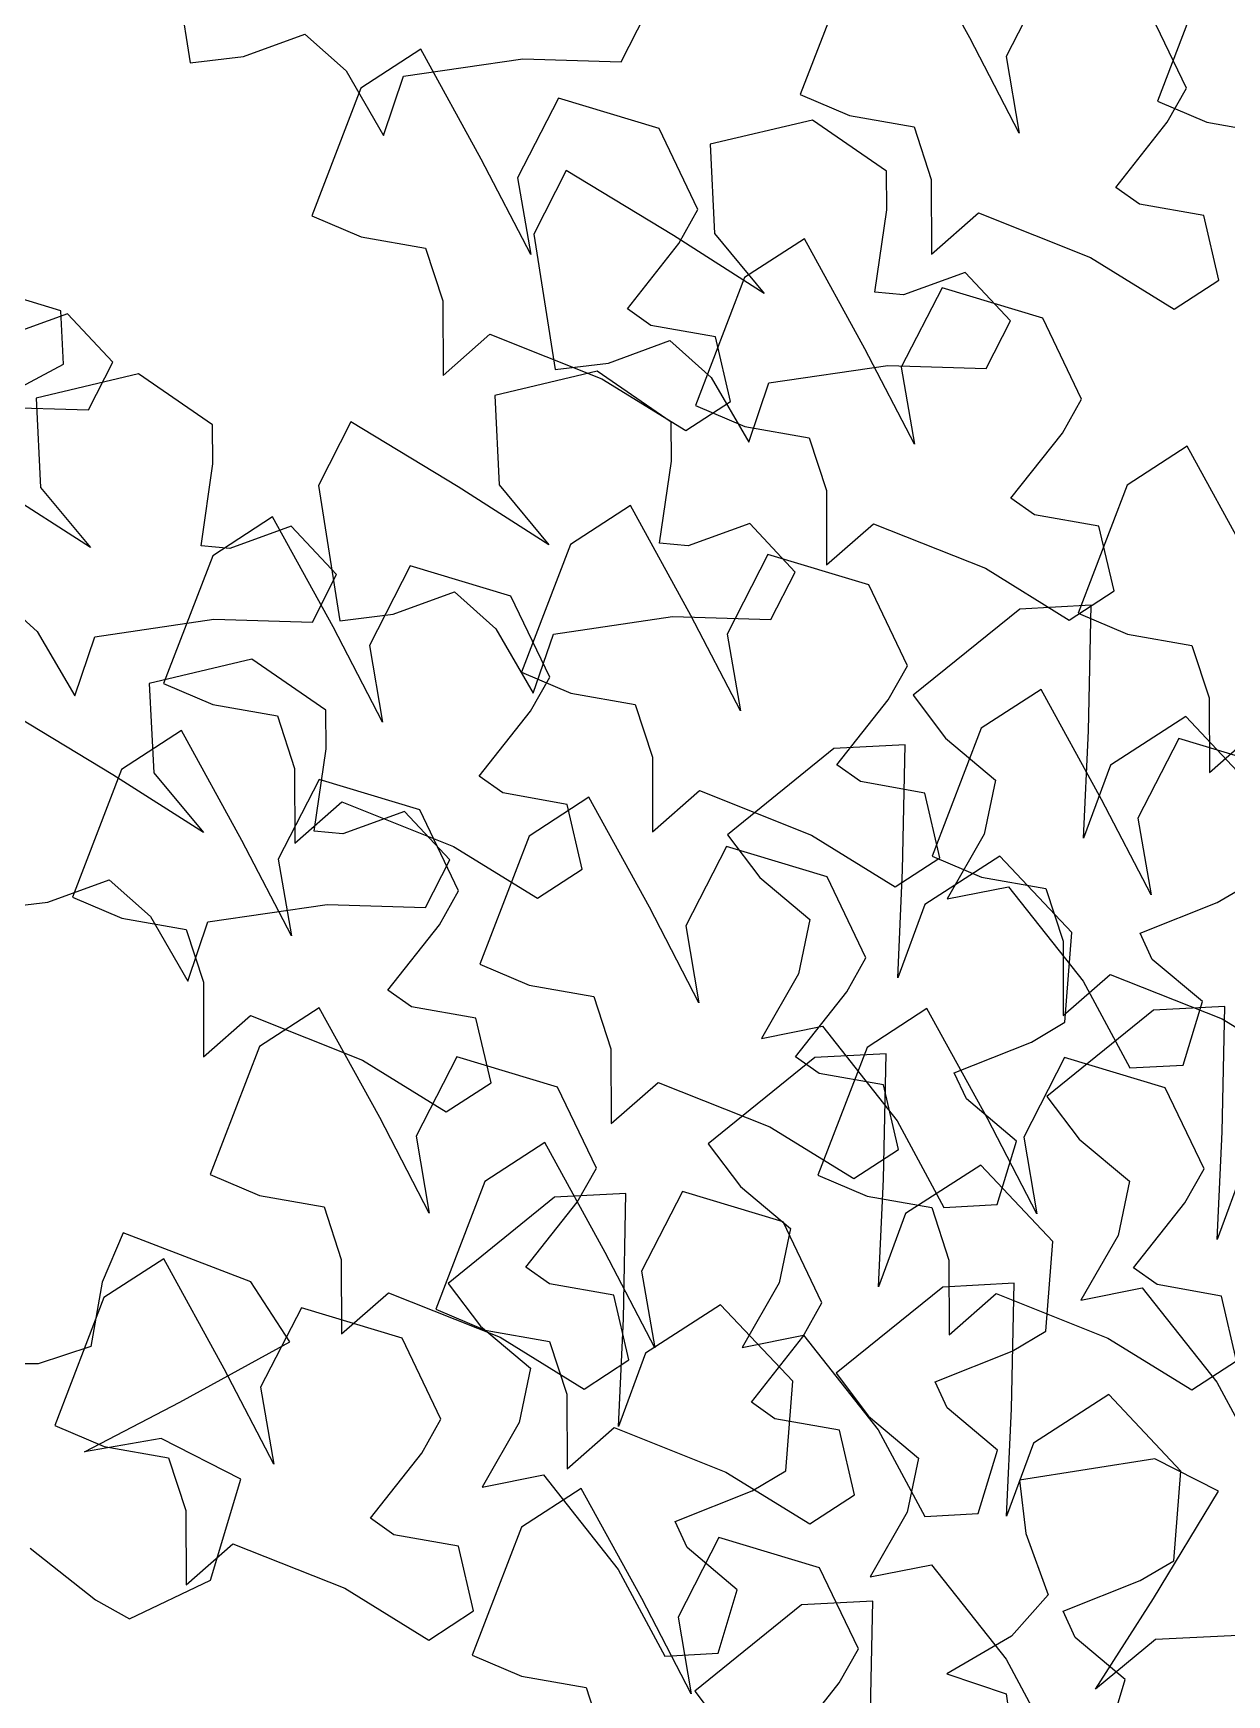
# Model space of a CAD drawing. Header units: millimetres. Extents: x 441156 to 441876, y 4514765 to 4515211.
# Drawn here: x 441440.876 to 441441.73, y 4514836.116 to 4514837.304 of the extents above; entities that cross this region are included whole.
import ezdxf

# ---------------------------------------------------------------- set-up
doc = ezdxf.new("R2010")
doc.units = ezdxf.units.MM
doc.layers.add('01_piscinas', color=254, linetype='Continuous')

msp = doc.modelspace()

# ---------------------------------------------------------------- linework, layer by layer
at = {"layer": '01_piscinas'}
for p, q in [((441440.97304892, 4514837.37986016, 0.00000053), (441440.98836385, 4514837.28307807, 0.00000053)), ((441441.54613562, 4514837.30111622, 0.00000053), (441441.50290495, 4514837.37977238, 0.00000053)), ((441441.46004409, 4514837.35192962, 0.00000053), (441441.42491616, 4514837.26045641, 0.00000053)), ((441441.6013625, 4514837.34467593, 0.00000053), (441441.57213128, 4514837.28776881, 0.00000053)), ((441441.71549327, 4514837.34725047, 0.00000053), (441441.68036533, 4514837.25577726, 0.00000053)), ((441441.29674216, 4514837.28389577, 0.00000053), (441441.31407634, 4514837.31792787, 0.00000053)), ((441441.70111699, 4514837.26498685, 0.00000053), (441441.67342004, 4514837.32299831, 0.00000053)), ((441441.02642571, 4514837.28774413, 0.00000053), (441441.07041609, 4514837.30374098, 0.00000053)), ((441441.07041609, 4514837.30374098, 0.00000053), (441441.09989156, 4514837.27735213, 0.00000053)), ((441441.15340887, 4514837.29297695, 0.00000053), (441441.11054801, 4514837.26513419, 0.00000053)), ((441441.19663954, 4514837.21432079, 0.00000053), (441441.15340887, 4514837.29297695, 0.00000053)), ((441441.58159943, 4514837.23278242, 0.00000053), (441441.54613562, 4514837.30111622, 0.00000053)), ((441440.98836385, 4514837.28307807, 0.00000053), (441441.02642571, 4514837.28774413, 0.00000053)), ((441441.14103113, 4514837.27355469, 0.00000053), (441441.22628853, 4514837.28600434, 0.00000053)), ((441441.22628853, 4514837.28600434, 0.00000053), (441441.29674216, 4514837.28389577, 0.00000053)), ((441441.57213128, 4514837.28776881, 0.00000053), (441441.58159943, 4514837.23278242, 0.00000053)), ((441441.09989156, 4514837.27735213, 0.00000053), (441441.12670917, 4514837.23123916, 0.00000053)), ((441441.12670917, 4514837.23123916, 0.00000053), (441441.14103113, 4514837.27355469, 0.00000053)), ((441441.11054801, 4514837.26513419, 0.00000053), (441441.07542008, 4514837.17366099, 0.00000053)), ((441441.25186642, 4514837.2578805, 0.00000053), (441441.2226352, 4514837.20097338, 0.00000053)), ((441441.32392396, 4514837.23620288, 0.00000053), (441441.25186642, 4514837.2578805, 0.00000053)), ((441441.42491616, 4514837.26045641, 0.00000053), (441441.46021173, 4514837.24546641, 0.00000053)), ((441441.68745342, 4514837.24074312, 0.00000053), (441441.70111699, 4514837.26498685, 0.00000053)), ((441441.46021173, 4514837.24546641, 0.00000053), (441441.50630694, 4514837.2373249, 0.00000053)), ((441441.68036533, 4514837.25577726, 0.00000053), (441441.7156609, 4514837.24078726, 0.00000053)), ((441441.35162091, 4514837.17819142, 0.00000053), (441441.32392396, 4514837.23620288, 0.00000053)), ((441441.43355409, 4514837.24220289, 0.00000053), (441441.36031162, 4514837.22494749, 0.00000053)), ((441441.48654608, 4514837.20581197, 0.00000053), (441441.43355409, 4514837.24220289, 0.00000053)), ((441441.50630694, 4514837.2373249, 0.00000053), (441441.51863903, 4514837.19973375, 0.00000053)), ((441441.65065752, 4514837.19412264, 0.00000053), (441441.68745342, 4514837.24074312, 0.00000053)), ((441441.7156609, 4514837.24078726, 0.00000053), (441441.76175611, 4514837.23264575, 0.00000053)), ((441441.36031162, 4514837.22494749, 0.00000053), (441441.3634502, 4514837.16104886, 0.00000053)), ((441441.23210335, 4514837.14598698, 0.00000053), (441441.19663954, 4514837.21432079, 0.00000053)), ((441441.2226352, 4514837.20097338, 0.00000053), (441441.23210335, 4514837.14598698, 0.00000053)), ((441441.25749666, 4514837.20611314, 0.00000053), (441441.23429944, 4514837.16057017, 0.00000053)), ((441441.33426359, 4514837.15961024, 0.00000053), (441441.25749666, 4514837.20611314, 0.00000053)), ((441441.48683495, 4514837.1779845, 0.00000053), (441441.48654608, 4514837.20581197, 0.00000053)), ((441441.51863903, 4514837.19973375, 0.00000053), (441441.51880727, 4514837.14638995, 0.00000053)), ((441441.66752212, 4514837.18219341, 0.00000053), (441441.65065752, 4514837.19412264, 0.00000053)), ((441441.33795734, 4514837.15394769, 0.00000053), (441441.35162091, 4514837.17819142, 0.00000053)), ((441441.47827901, 4514837.11921203, 0.00000053), (441441.48683495, 4514837.1779845, 0.00000053)), ((441441.51880727, 4514837.14638995, 0.00000053), (441441.55236822, 4514837.17587529, 0.00000053)), ((441441.55236822, 4514837.17587529, 0.00000053), (441441.63242812, 4514837.1440283, 0.00000053)), ((441441.71361732, 4514837.1740519, 0.00000053), (441441.66752212, 4514837.18219341, 0.00000053)), ((441441.72441636, 4514837.12778098, 0.00000053), (441441.71361732, 4514837.1740519, 0.00000053)), ((441441.07542008, 4514837.17366099, 0.00000053), (441441.11071565, 4514837.15867098, 0.00000053)), ((441441.11071565, 4514837.15867098, 0.00000053), (441441.15681086, 4514837.15052947, 0.00000053)), ((441441.15681086, 4514837.15052947, 0.00000053), (441441.16914295, 4514837.11293832, 0.00000053)), ((441441.23429944, 4514837.16057017, 0.00000053), (441441.24961437, 4514837.06378808, 0.00000053)), ((441441.30116144, 4514837.10732721, 0.00000053), (441441.33795734, 4514837.15394769, 0.00000053)), ((441441.39914306, 4514837.11816333, 0.00000053), (441441.33426359, 4514837.15961024, 0.00000053)), ((441441.3634502, 4514837.16104886, 0.00000053), (441441.39914306, 4514837.11816333, 0.00000053)), ((441441.4278504, 4514837.15737086, 0.00000053), (441441.38498954, 4514837.12952811, 0.00000053)), ((441441.47108107, 4514837.0787147, 0.00000053), (441441.4278504, 4514837.15737086, 0.00000053)), ((441441.63242812, 4514837.1440283, 0.00000053), (441441.69238847, 4514837.1069754, 0.00000053)), ((441441.38498954, 4514837.12952811, 0.00000053), (441441.34986161, 4514837.0380549, 0.00000053)), ((441441.54283916, 4514837.13331016, 0.00000053), (441441.49884879, 4514837.11731331, 0.00000053)), ((441441.57532686, 4514837.09863789, 0.00000053), (441441.54283916, 4514837.13331016, 0.00000053)), ((441441.69238847, 4514837.1069754, 0.00000053), (441441.72441636, 4514837.12778098, 0.00000053)), ((441440.89573152, 4514837.10586687, 0.00000053), (441440.85026022, 4514837.11965009, 0.00000053)), ((441441.49884879, 4514837.11731331, 0.00000053), (441441.47827901, 4514837.11921203, 0.00000053)), ((441441.52630795, 4514837.12227441, 0.00000053), (441441.49707673, 4514837.06536729, 0.00000053)), ((441441.59836549, 4514837.10059679, 0.00000053), (441441.52630795, 4514837.12227441, 0.00000053)), ((441440.90050123, 4514837.10362641, 0.00000053), (441440.85651086, 4514837.08762956, 0.00000053)), ((441440.89773574, 4514837.06772711, 0.00000053), (441440.89573152, 4514837.10586687, 0.00000053)), ((441440.93298893, 4514837.06895414, 0.00000053), (441440.90050123, 4514837.10362641, 0.00000053)), ((441441.16914295, 4514837.11293832, 0.00000053), (441441.16931119, 4514837.05959452, 0.00000053)), ((441441.31802604, 4514837.09539798, 0.00000053), (441441.30116144, 4514837.10732721, 0.00000053)), ((441441.36412124, 4514837.08725647, 0.00000053), (441441.31802604, 4514837.09539798, 0.00000053)), ((441441.55799268, 4514837.06460578, 0.00000053), (441441.57532686, 4514837.09863789, 0.00000053)), ((441441.62606244, 4514837.04258533, 0.00000053), (441441.59836549, 4514837.10059679, 0.00000053)), ((441441.16931119, 4514837.05959452, 0.00000053), (441441.20287214, 4514837.08907986, 0.00000053)), ((441441.20287214, 4514837.08907986, 0.00000053), (441441.28293204, 4514837.05723287, 0.00000053)), ((441441.28767623, 4514837.06845415, 0.00000053), (441441.33166661, 4514837.08445099, 0.00000053)), ((441441.33166661, 4514837.08445099, 0.00000053), (441441.36114208, 4514837.05806215, 0.00000053)), ((441441.37492028, 4514837.04098555, 0.00000053), (441441.36412124, 4514837.08725647, 0.00000053)), ((441440.83566681, 4514837.03432637, 0.00000053), (441440.89773574, 4514837.06772711, 0.00000053)), ((441440.91565475, 4514837.03492203, 0.00000053), (441440.93298893, 4514837.06895414, 0.00000053)), ((441441.24961437, 4514837.06378808, 0.00000053), (441441.28767623, 4514837.06845415, 0.00000053)), ((441441.50654488, 4514837.0103809, 0.00000053), (441441.47108107, 4514837.0787147, 0.00000053)), ((441440.95141652, 4514837.06062279, 0.00000053), (441440.87817405, 4514837.04336739, 0.00000053)), ((441441.00440851, 4514837.02423187, 0.00000053), (441440.95141652, 4514837.06062279, 0.00000053)), ((441441.27948206, 4514837.06251831, 0.00000053), (441441.20623959, 4514837.0452629, 0.00000053)), ((441441.33247405, 4514837.02612739, 0.00000053), (441441.27948206, 4514837.06251831, 0.00000053)), ((441441.28293204, 4514837.05723287, 0.00000053), (441441.34289238, 4514837.02017998, 0.00000053)), ((441441.36114208, 4514837.05806215, 0.00000053), (441441.38795969, 4514837.01194918, 0.00000053)), ((441441.40228165, 4514837.05426471, 0.00000053), (441441.48753905, 4514837.06671435, 0.00000053)), ((441441.48753905, 4514837.06671435, 0.00000053), (441441.55799268, 4514837.06460578, 0.00000053)), ((441441.49707673, 4514837.06536729, 0.00000053), (441441.50654488, 4514837.0103809, 0.00000053)), ((441440.87817405, 4514837.04336739, 0.00000053), (441440.88131264, 4514836.97946877, 0.00000053)), ((441441.20623959, 4514837.0452629, 0.00000053), (441441.20937817, 4514836.98136428, 0.00000053)), ((441441.38795969, 4514837.01194918, 0.00000053), (441441.40228165, 4514837.05426471, 0.00000053)), ((441440.84520111, 4514837.03703061, 0.00000053), (441440.91565475, 4514837.03492203, 0.00000053)), ((441441.34289238, 4514837.02017998, 0.00000053), (441441.37492028, 4514837.04098555, 0.00000053)), ((441441.34986161, 4514837.0380549, 0.00000053), (441441.38515718, 4514837.0230649, 0.00000053)), ((441441.61239887, 4514837.0183416, 0.00000053), (441441.62606244, 4514837.04258533, 0.00000053)), ((441441.00469738, 4514836.9964044, 0.00000053), (441441.00440851, 4514837.02423187, 0.00000053)), ((441441.10342463, 4514837.02642855, 0.00000053), (441441.08022741, 4514836.98088559, 0.00000053)), ((441441.18019156, 4514836.97992565, 0.00000053), (441441.10342463, 4514837.02642855, 0.00000053)), ((441441.33276292, 4514836.99829992, 0.00000053), (441441.33247405, 4514837.02612739, 0.00000053)), ((441441.38515718, 4514837.0230649, 0.00000053), (441441.43125239, 4514837.01492338, 0.00000053)), ((441441.43125239, 4514837.01492338, 0.00000053), (441441.44358448, 4514836.97733223, 0.00000053)), ((441441.57560297, 4514836.97172113, 0.00000053), (441441.61239887, 4514837.0183416, 0.00000053)), ((441441.70164807, 4514837.00886282, 0.00000053), (441441.65878721, 4514836.98102006, 0.00000053)), ((441441.74487874, 4514836.93020666, 0.00000053), (441441.70164807, 4514837.00886282, 0.00000053)), ((441440.99614144, 4514836.93763193, 0.00000053), (441441.00469738, 4514836.9964044, 0.00000053)), ((441441.32420698, 4514836.93952745, 0.00000053), (441441.33276292, 4514836.99829992, 0.00000053)), ((441440.91700549, 4514836.93658323, 0.00000053), (441440.85212602, 4514836.97803014, 0.00000053)), ((441440.88131264, 4514836.97946877, 0.00000053), (441440.91700549, 4514836.93658323, 0.00000053)), ((441441.08022741, 4514836.98088559, 0.00000053), (441441.09554234, 4514836.8841035, 0.00000053)), ((441441.24507103, 4514836.93847875, 0.00000053), (441441.18019156, 4514836.97992565, 0.00000053)), ((441441.20937817, 4514836.98136428, 0.00000053), (441441.24507103, 4514836.93847875, 0.00000053)), ((441441.44358448, 4514836.97733223, 0.00000053), (441441.44375272, 4514836.92398843, 0.00000053)), ((441441.65878721, 4514836.98102006, 0.00000053), (441441.62365928, 4514836.88954685, 0.00000053)), ((441441.30331955, 4514836.96655136, 0.00000053), (441441.26045869, 4514836.9387086, 0.00000053)), ((441441.34655022, 4514836.8878952, 0.00000053), (441441.30331955, 4514836.96655136, 0.00000053)), ((441441.59246757, 4514836.9597919, 0.00000053), (441441.57560297, 4514836.97172113, 0.00000053)), ((441441.04737294, 4514836.95845215, 0.00000053), (441441.00451208, 4514836.93060939, 0.00000053)), ((441441.0607016, 4514836.95173006, 0.00000053), (441441.01671122, 4514836.93573321, 0.00000053)), ((441441.09060361, 4514836.87979599, 0.00000053), (441441.04737294, 4514836.95845215, 0.00000053)), ((441441.09318929, 4514836.91705779, 0.00000053), (441441.0607016, 4514836.95173006, 0.00000053)), ((441441.38876713, 4514836.95362557, 0.00000053), (441441.34477676, 4514836.93762873, 0.00000053)), ((441441.42125483, 4514836.9189533, 0.00000053), (441441.38876713, 4514836.95362557, 0.00000053)), ((441441.44375272, 4514836.92398843, 0.00000053), (441441.47731367, 4514836.95347377, 0.00000053)), ((441441.47731367, 4514836.95347377, 0.00000053), (441441.55737357, 4514836.92162678, 0.00000053)), ((441441.63856277, 4514836.95165038, 0.00000053), (441441.59246757, 4514836.9597919, 0.00000053)), ((441441.64936181, 4514836.90537946, 0.00000053), (441441.63856277, 4514836.95165038, 0.00000053)), ((441441.01671122, 4514836.93573321, 0.00000053), (441440.99614144, 4514836.93763193, 0.00000053)), ((441441.26045869, 4514836.9387086, 0.00000053), (441441.22533076, 4514836.84723539, 0.00000053)), ((441441.34477676, 4514836.93762873, 0.00000053), (441441.32420698, 4514836.93952745, 0.00000053)), ((441441.00451208, 4514836.93060939, 0.00000053), (441440.96938415, 4514836.83913618, 0.00000053)), ((441441.40177709, 4514836.93145491, 0.00000053), (441441.37254588, 4514836.87454778, 0.00000053)), ((441441.47383463, 4514836.90977729, 0.00000053), (441441.40177709, 4514836.93145491, 0.00000053)), ((441441.07585511, 4514836.88302568, 0.00000053), (441441.09318929, 4514836.91705779, 0.00000053)), ((441441.14583048, 4514836.9233557, 0.00000053), (441441.11659927, 4514836.86644857, 0.00000053)), ((441441.21788802, 4514836.90167807, 0.00000053), (441441.14583048, 4514836.9233557, 0.00000053)), ((441441.40392065, 4514836.8849212, 0.00000053), (441441.42125483, 4514836.9189533, 0.00000053)), ((441441.55737357, 4514836.92162678, 0.00000053), (441441.61733391, 4514836.88457389, 0.00000053)), ((441440.84952904, 4514836.90287089, 0.00000053), (441440.87900451, 4514836.87648205, 0.00000053)), ((441441.1336042, 4514836.88876956, 0.00000053), (441441.17759458, 4514836.90476641, 0.00000053)), ((441441.17759458, 4514836.90476641, 0.00000053), (441441.20707005, 4514836.87837757, 0.00000053)), ((441441.24558498, 4514836.84366662, 0.00000053), (441441.21788802, 4514836.90167807, 0.00000053)), ((441441.50153159, 4514836.85176583, 0.00000053), (441441.47383463, 4514836.90977729, 0.00000053)), ((441441.61733391, 4514836.88457389, 0.00000053), (441441.64936181, 4514836.90537946, 0.00000053)), ((441441.09554234, 4514836.8841035, 0.00000053), (441441.1336042, 4514836.88876956, 0.00000053)), ((441441.58190485, 4514836.89247018, 0.00000053), (441441.50574656, 4514836.83081603, 0.00000053)), ((441441.63294482, 4514836.89515229, 0.00000053), (441441.58190485, 4514836.89247018, 0.00000053)), ((441441.62365928, 4514836.88954685, 0.00000053), (441441.65895485, 4514836.87455685, 0.00000053)), ((441441.63105559, 4514836.80541872, 0.00000053), (441441.63294482, 4514836.89515229, 0.00000053)), ((441440.92014408, 4514836.87268461, 0.00000053), (441441.00540148, 4514836.88513426, 0.00000053)), ((441441.00540148, 4514836.88513426, 0.00000053), (441441.07585511, 4514836.88302568, 0.00000053)), ((441441.12606742, 4514836.81146218, 0.00000053), (441441.09060361, 4514836.87979599, 0.00000053)), ((441441.20707005, 4514836.87837757, 0.00000053), (441441.23388766, 4514836.8322646, 0.00000053)), ((441441.24820962, 4514836.87458013, 0.00000053), (441441.33346702, 4514836.88702977, 0.00000053)), ((441441.33346702, 4514836.88702977, 0.00000053), (441441.40392065, 4514836.8849212, 0.00000053)), ((441441.38201403, 4514836.81956139, 0.00000053), (441441.34655022, 4514836.8878952, 0.00000053)), ((441440.87900451, 4514836.87648205, 0.00000053), (441440.90582212, 4514836.83036908, 0.00000053)), ((441440.90582212, 4514836.83036908, 0.00000053), (441440.92014408, 4514836.87268461, 0.00000053)), ((441441.11659927, 4514836.86644857, 0.00000053), (441441.12606742, 4514836.81146218, 0.00000053)), ((441441.23388766, 4514836.8322646, 0.00000053), (441441.24820962, 4514836.87458013, 0.00000053)), ((441441.37254588, 4514836.87454778, 0.00000053), (441441.38201403, 4514836.81956139, 0.00000053)), ((441441.65895485, 4514836.87455685, 0.00000053), (441441.70505006, 4514836.86641534, 0.00000053)), ((441441.70505006, 4514836.86641534, 0.00000053), (441441.71738214, 4514836.82882419, 0.00000053)), ((441441.03239893, 4514836.85655809, 0.00000053), (441440.95915646, 4514836.83930269, 0.00000053)), ((441441.08539093, 4514836.82016717, 0.00000053), (441441.03239893, 4514836.85655809, 0.00000053)), ((441441.22533076, 4514836.84723539, 0.00000053), (441441.26062633, 4514836.83224539, 0.00000053)), ((441441.23192141, 4514836.81942289, 0.00000053), (441441.24558498, 4514836.84366662, 0.00000053)), ((441441.48786802, 4514836.8275221, 0.00000053), (441441.50153159, 4514836.85176583, 0.00000053)), ((441440.95915646, 4514836.83930269, 0.00000053), (441440.96229505, 4514836.77540407, 0.00000053)), ((441440.96938415, 4514836.83913618, 0.00000053), (441441.00467972, 4514836.82414618, 0.00000053)), ((441441.26062633, 4514836.83224539, 0.00000053), (441441.30672154, 4514836.82410388, 0.00000053)), ((441441.50574656, 4514836.83081603, 0.00000053), (441441.52881842, 4514836.80018652, 0.00000053)), ((441441.59717699, 4514836.83497572, 0.00000053), (441441.55431613, 4514836.80713296, 0.00000053)), ((441441.64040766, 4514836.75631956, 0.00000053), (441441.59717699, 4514836.83497572, 0.00000053)), ((441440.93310844, 4514836.77396544, 0.00000053), (441440.8563415, 4514836.82046834, 0.00000053)), ((441441.00467972, 4514836.82414618, 0.00000053), (441441.05077493, 4514836.81600467, 0.00000053)), ((441441.08567979, 4514836.7923397, 0.00000053), (441441.08539093, 4514836.82016717, 0.00000053)), ((441441.19512551, 4514836.77280241, 0.00000053), (441441.23192141, 4514836.81942289, 0.00000053)), ((441441.30672154, 4514836.82410388, 0.00000053), (441441.31905363, 4514836.78651273, 0.00000053)), ((441441.45107212, 4514836.78090162, 0.00000053), (441441.48786802, 4514836.8275221, 0.00000053)), ((441441.71738214, 4514836.82882419, 0.00000053), (441441.71755039, 4514836.77548038, 0.00000053)), ((441440.98209869, 4514836.8055612, 0.00000053), (441440.93923783, 4514836.77771844, 0.00000053)), ((441441.02532936, 4514836.72690503, 0.00000053), (441440.98209869, 4514836.8055612, 0.00000053)), ((441441.05077493, 4514836.81600467, 0.00000053), (441441.06310701, 4514836.77841352, 0.00000053)), ((441441.55431613, 4514836.80713296, 0.00000053), (441441.5191882, 4514836.71565975, 0.00000053)), ((441441.70066332, 4514836.8155291, 0.00000053), (441441.64689479, 4514836.78086169, 0.00000053)), ((441441.75222817, 4514836.76072696, 0.00000053), (441441.70066332, 4514836.8155291, 0.00000053)), ((441441.49997018, 4514836.79538196, 0.00000053), (441441.44893021, 4514836.79269985, 0.00000053)), ((441441.49808096, 4514836.7056484, 0.00000053), (441441.49997018, 4514836.79538196, 0.00000053)), ((441441.52881842, 4514836.80018652, 0.00000053), (441441.56466729, 4514836.77008816, 0.00000053)), ((441441.62760125, 4514836.728508, 0.00000053), (441441.63105559, 4514836.80541872, 0.00000053)), ((441441.69563453, 4514836.79987927, 0.00000053), (441441.66640332, 4514836.74297214, 0.00000053)), ((441441.76769207, 4514836.77820165, 0.00000053), (441441.69563453, 4514836.79987927, 0.00000053)), ((441441.71755039, 4514836.77548038, 0.00000053), (441441.75111133, 4514836.80496573, 0.00000053)), ((441441.07712385, 4514836.73356723, 0.00000053), (441441.08567979, 4514836.7923397, 0.00000053)), ((441441.31905363, 4514836.78651273, 0.00000053), (441441.31922187, 4514836.73316892, 0.00000053)), ((441441.44893021, 4514836.79269985, 0.00000053), (441441.37277193, 4514836.7310457, 0.00000053)), ((441440.93923783, 4514836.77771844, 0.00000053), (441440.9041099, 4514836.68624523, 0.00000053)), ((441440.9979879, 4514836.73251854, 0.00000053), (441440.93310844, 4514836.77396544, 0.00000053)), ((441440.96229505, 4514836.77540407, 0.00000053), (441440.9979879, 4514836.73251854, 0.00000053)), ((441441.08055623, 4514836.77046474, 0.00000053), (441441.05132502, 4514836.71355762, 0.00000053)), ((441441.06310701, 4514836.77841352, 0.00000053), (441441.06327526, 4514836.72506971, 0.00000053)), ((441441.15261377, 4514836.74878712, 0.00000053), (441441.08055623, 4514836.77046474, 0.00000053)), ((441441.2119901, 4514836.76087318, 0.00000053), (441441.19512551, 4514836.77280241, 0.00000053)), ((441441.46793671, 4514836.76897239, 0.00000053), (441441.45107212, 4514836.78090162, 0.00000053)), ((441441.56466729, 4514836.77008816, 0.00000053), (441441.55655161, 4514836.73136722, 0.00000053)), ((441441.64689479, 4514836.78086169, 0.00000053), (441441.62760125, 4514836.728508, 0.00000053)), ((441441.25808531, 4514836.75273167, 0.00000053), (441441.2119901, 4514836.76087318, 0.00000053)), ((441441.31922187, 4514836.73316892, 0.00000053), (441441.35278282, 4514836.76265427, 0.00000053)), ((441441.35278282, 4514836.76265427, 0.00000053), (441441.43284271, 4514836.73080728, 0.00000053)), ((441441.51403192, 4514836.76083088, 0.00000053), (441441.46793671, 4514836.76897239, 0.00000053)), ((441441.52483096, 4514836.71455996, 0.00000053), (441441.51403192, 4514836.76083088, 0.00000053)), ((441441.06327526, 4514836.72506971, 0.00000053), (441441.0968362, 4514836.75455506, 0.00000053)), ((441441.0968362, 4514836.75455506, 0.00000053), (441441.1768961, 4514836.72270807, 0.00000053)), ((441441.14168401, 4514836.74766536, 0.00000053), (441441.09769363, 4514836.73166852, 0.00000053)), ((441441.1741717, 4514836.71299309, 0.00000053), (441441.14168401, 4514836.74766536, 0.00000053)), ((441441.18031073, 4514836.69077567, 0.00000053), (441441.15261377, 4514836.74878712, 0.00000053)), ((441441.27368579, 4514836.75777248, 0.00000053), (441441.23082493, 4514836.72992972, 0.00000053)), ((441441.26888434, 4514836.70646075, 0.00000053), (441441.25808531, 4514836.75273167, 0.00000053)), ((441441.31691646, 4514836.67911632, 0.00000053), (441441.27368579, 4514836.75777248, 0.00000053)), ((441441.67587147, 4514836.68798575, 0.00000053), (441441.64040766, 4514836.75631956, 0.00000053)), ((441441.66640332, 4514836.74297214, 0.00000053), (441441.67587147, 4514836.68798575, 0.00000053)), ((441441.06079317, 4514836.65857123, 0.00000053), (441441.02532936, 4514836.72690503, 0.00000053)), ((441441.09769363, 4514836.73166852, 0.00000053), (441441.07712385, 4514836.73356723, 0.00000053)), ((441441.1768961, 4514836.72270807, 0.00000053), (441441.23685645, 4514836.68565517, 0.00000053)), ((441441.23082493, 4514836.72992972, 0.00000053), (441441.195697, 4514836.63845652, 0.00000053)), ((441441.37214333, 4514836.72267603, 0.00000053), (441441.34291212, 4514836.66576891, 0.00000053)), ((441441.44420087, 4514836.70099841, 0.00000053), (441441.37214333, 4514836.72267603, 0.00000053)), ((441441.37277193, 4514836.7310457, 0.00000053), (441441.39584379, 4514836.70041619, 0.00000053)), ((441441.43284271, 4514836.73080728, 0.00000053), (441441.49280306, 4514836.69375438, 0.00000053)), ((441441.55655161, 4514836.73136722, 0.00000053), (441441.53002541, 4514836.68508601, 0.00000053)), ((441441.05132502, 4514836.71355762, 0.00000053), (441441.06079317, 4514836.65857123, 0.00000053)), ((441441.15683752, 4514836.67896099, 0.00000053), (441441.1741717, 4514836.71299309, 0.00000053)), ((441441.49280306, 4514836.69375438, 0.00000053), (441441.52483096, 4514836.71455996, 0.00000053)), ((441441.56768869, 4514836.71575877, 0.00000053), (441441.51392016, 4514836.68109137, 0.00000053)), ((441441.5191882, 4514836.71565975, 0.00000053), (441441.55448377, 4514836.70066975, 0.00000053)), ((441441.61925354, 4514836.66095663, 0.00000053), (441441.56768869, 4514836.71575877, 0.00000053)), ((441440.88652107, 4514836.68280935, 0.00000053), (441440.93051145, 4514836.6988062, 0.00000053)), ((441440.93051145, 4514836.6988062, 0.00000053), (441440.95998692, 4514836.67241735, 0.00000053)), ((441441.23685645, 4514836.68565517, 0.00000053), (441441.26888434, 4514836.70646075, 0.00000053)), ((441441.39584379, 4514836.70041619, 0.00000053), (441441.43169265, 4514836.67031783, 0.00000053)), ((441441.47189783, 4514836.64298695, 0.00000053), (441441.44420087, 4514836.70099841, 0.00000053)), ((441441.49462662, 4514836.62873768, 0.00000053), (441441.49808096, 4514836.7056484, 0.00000053)), ((441441.55448377, 4514836.70066975, 0.00000053), (441441.60057898, 4514836.69252824, 0.00000053)), ((441441.16664716, 4514836.66653193, 0.00000053), (441441.18031073, 4514836.69077567, 0.00000053)), ((441441.53002541, 4514836.68508601, 0.00000053), (441441.57383272, 4514836.6938406, 0.00000053)), ((441441.57383272, 4514836.6938406, 0.00000053), (441441.62724313, 4514836.62623035, 0.00000053)), ((441441.60057898, 4514836.69252824, 0.00000053), (441441.61291106, 4514836.65493709, 0.00000053)), ((441441.72325385, 4514836.68247518, 0.00000053), (441441.74720872, 4514836.69663909, 0.00000053)), ((441440.84845921, 4514836.67814329, 0.00000053), (441440.88652107, 4514836.68280935, 0.00000053)), ((441440.9041099, 4514836.68624523, 0.00000053), (441440.93940547, 4514836.67125523, 0.00000053)), ((441441.00112649, 4514836.66861991, 0.00000053), (441441.08638389, 4514836.68106956, 0.00000053)), ((441441.08638389, 4514836.68106956, 0.00000053), (441441.15683752, 4514836.67896099, 0.00000053)), ((441441.35238027, 4514836.61078252, 0.00000053), (441441.31691646, 4514836.67911632, 0.00000053)), ((441441.51392016, 4514836.68109137, 0.00000053), (441441.49462662, 4514836.62873768, 0.00000053)), ((441441.66807743, 4514836.66049861, 0.00000053), (441441.72325385, 4514836.68247518, 0.00000053)), ((441440.93940547, 4514836.67125523, 0.00000053), (441440.98550068, 4514836.66311371, 0.00000053)), ((441440.95998692, 4514836.67241735, 0.00000053), (441440.98680453, 4514836.62630438, 0.00000053)), ((441440.98550068, 4514836.66311371, 0.00000053), (441440.99783277, 4514836.62552256, 0.00000053)), ((441440.98680453, 4514836.62630438, 0.00000053), (441441.00112649, 4514836.66861991, 0.00000053)), ((441441.12985126, 4514836.61991146, 0.00000053), (441441.16664716, 4514836.66653193, 0.00000053)), ((441441.34291212, 4514836.66576891, 0.00000053), (441441.35238027, 4514836.61078252, 0.00000053)), ((441441.43169265, 4514836.67031783, 0.00000053), (441441.42357698, 4514836.6315969, 0.00000053)), ((441441.61291106, 4514836.65493709, 0.00000053), (441441.61307931, 4514836.60159329, 0.00000053)), ((441441.61423408, 4514836.59686876, 0.00000053), (441441.61925354, 4514836.66095663, 0.00000053)), ((441441.67671798, 4514836.6417353, 0.00000053), (441441.66807743, 4514836.66049861, 0.00000053)), ((441441.45823426, 4514836.61874322, 0.00000053), (441441.47189783, 4514836.64298695, 0.00000053)), ((441441.71256684, 4514836.61163694, 0.00000053), (441441.67671798, 4514836.6417353, 0.00000053)), ((441441.195697, 4514836.63845652, 0.00000053), (441441.23099257, 4514836.62346651, 0.00000053)), ((441441.42357698, 4514836.6315969, 0.00000053), (441441.39705078, 4514836.58531569, 0.00000053)), ((441441.61307931, 4514836.60159329, 0.00000053), (441441.64664025, 4514836.63107863, 0.00000053)), ((441441.64664025, 4514836.63107863, 0.00000053), (441441.72670015, 4514836.59923164, 0.00000053)), ((441440.99783277, 4514836.62552256, 0.00000053), (441440.99800101, 4514836.57217876, 0.00000053)), ((441441.14671585, 4514836.60798223, 0.00000053), (441441.12985126, 4514836.61991146, 0.00000053)), ((441441.23099257, 4514836.62346651, 0.00000053), (441441.27708778, 4514836.615325, 0.00000053)), ((441441.27708778, 4514836.615325, 0.00000053), (441441.28941987, 4514836.57773385, 0.00000053)), ((441441.42143836, 4514836.57212274, 0.00000053), (441441.45823426, 4514836.61874322, 0.00000053)), ((441441.62724313, 4514836.62623035, 0.00000053), (441441.66064386, 4514836.56416142, 0.00000053)), ((441441.08076017, 4514836.6072829, 0.00000053), (441441.03789931, 4514836.57944014, 0.00000053)), ((441441.12399084, 4514836.52862674, 0.00000053), (441441.08076017, 4514836.6072829, 0.00000053)), ((441441.19281106, 4514836.59984071, 0.00000053), (441441.14671585, 4514836.60798223, 0.00000053)), ((441441.51551946, 4514836.60673199, 0.00000053), (441441.4726586, 4514836.57888923, 0.00000053)), ((441441.55875013, 4514836.52807583, 0.00000053), (441441.51551946, 4514836.60673199, 0.00000053)), ((441441.67755769, 4514836.60552007, 0.00000053), (441441.60139941, 4514836.54386591, 0.00000053)), ((441441.72859766, 4514836.60820217, 0.00000053), (441441.67755769, 4514836.60552007, 0.00000053)), ((441441.69878362, 4514836.56616563, 0.00000053), (441441.71256684, 4514836.61163694, 0.00000053)), ((441441.72670844, 4514836.51846861, 0.00000053), (441441.72859766, 4514836.60820217, 0.00000053)), ((441440.99800101, 4514836.57217876, 0.00000053), (441441.03156196, 4514836.6016641, 0.00000053)), ((441441.03156196, 4514836.6016641, 0.00000053), (441441.11162185, 4514836.56981711, 0.00000053)), ((441441.2036101, 4514836.5535698, 0.00000053), (441441.19281106, 4514836.59984071, 0.00000053)), ((441441.39705078, 4514836.58531569, 0.00000053), (441441.44085808, 4514836.59407027, 0.00000053)), ((441441.44085808, 4514836.59407027, 0.00000053), (441441.49426849, 4514836.52646002, 0.00000053)), ((441441.59027922, 4514836.58270486, 0.00000053), (441441.61423408, 4514836.59686876, 0.00000053)), ((441441.72670015, 4514836.59923164, 0.00000053), (441441.7866605, 4514836.56217875, 0.00000053)), ((441441.53510279, 4514836.56072829, 0.00000053), (441441.59027922, 4514836.58270486, 0.00000053)), ((441441.03789931, 4514836.57944014, 0.00000053), (441441.00277138, 4514836.48796694, 0.00000053)), ((441441.11162185, 4514836.56981711, 0.00000053), (441441.1715822, 4514836.53276422, 0.00000053)), ((441441.17921771, 4514836.57218645, 0.00000053), (441441.1499865, 4514836.51527932, 0.00000053)), ((441441.25127525, 4514836.55050883, 0.00000053), (441441.17921771, 4514836.57218645, 0.00000053)), ((441441.28941987, 4514836.57773385, 0.00000053), (441441.28958811, 4514836.52439005, 0.00000053)), ((441441.43523441, 4514836.57165508, 0.00000053), (441441.35907613, 4514836.51000092, 0.00000053)), ((441441.43830295, 4514836.56019351, 0.00000053), (441441.42143836, 4514836.57212274, 0.00000053)), ((441441.48627439, 4514836.57433718, 0.00000053), (441441.43523441, 4514836.57165508, 0.00000053)), ((441441.4726586, 4514836.57888923, 0.00000053), (441441.43753067, 4514836.48741602, 0.00000053)), ((441441.48438516, 4514836.48460362, 0.00000053), (441441.48627439, 4514836.57433718, 0.00000053)), ((441441.61397701, 4514836.57163553, 0.00000053), (441441.58474579, 4514836.51472841, 0.00000053)), ((441441.68603455, 4514836.54995791, 0.00000053), (441441.61397701, 4514836.57163553, 0.00000053)), ((441441.48439816, 4514836.552052, 0.00000053), (441441.43830295, 4514836.56019351, 0.00000053)), ((441441.54374335, 4514836.54196497, 0.00000053), (441441.53510279, 4514836.56072829, 0.00000053)), ((441441.66064386, 4514836.56416142, 0.00000053), (441441.69878362, 4514836.56616563, 0.00000053)), ((441441.1715822, 4514836.53276422, 0.00000053), (441441.2036101, 4514836.5535698, 0.00000053)), ((441441.27897221, 4514836.49249737, 0.00000053), (441441.25127525, 4514836.55050883, 0.00000053)), ((441441.28958811, 4514836.52439005, 0.00000053), (441441.32314906, 4514836.55387539, 0.00000053)), ((441441.32314906, 4514836.55387539, 0.00000053), (441441.40320895, 4514836.5220284, 0.00000053)), ((441441.4951972, 4514836.50578108, 0.00000053), (441441.48439816, 4514836.552052, 0.00000053)), ((441441.7137315, 4514836.49194646, 0.00000053), (441441.68603455, 4514836.54995791, 0.00000053)), ((441441.57959221, 4514836.51186661, 0.00000053), (441441.54374335, 4514836.54196497, 0.00000053)), ((441441.60139941, 4514836.54386591, 0.00000053), (441441.62447127, 4514836.5132364, 0.00000053)), ((441441.15945465, 4514836.46029293, 0.00000053), (441441.12399084, 4514836.52862674, 0.00000053)), ((441441.40320895, 4514836.5220284, 0.00000053), (441441.4631693, 4514836.4849755, 0.00000053)), ((441441.49426849, 4514836.52646002, 0.00000053), (441441.52766923, 4514836.4643911, 0.00000053)), ((441441.59421394, 4514836.45974202, 0.00000053), (441441.55875013, 4514836.52807583, 0.00000053)), ((441441.1499865, 4514836.51527932, 0.00000053), (441441.15945465, 4514836.46029293, 0.00000053)), ((441441.24214843, 4514836.51084869, 0.00000053), (441441.19928757, 4514836.48300593, 0.00000053)), ((441441.2853791, 4514836.43219253, 0.00000053), (441441.24214843, 4514836.51084869, 0.00000053)), ((441441.35907613, 4514836.51000092, 0.00000053), (441441.38214799, 4514836.47937141, 0.00000053)), ((441441.56580899, 4514836.46639531, 0.00000053), (441441.57959221, 4514836.51186661, 0.00000053)), ((441441.58474579, 4514836.51472841, 0.00000053), (441441.59421394, 4514836.45974202, 0.00000053)), ((441441.62447127, 4514836.5132364, 0.00000053), (441441.66032013, 4514836.48313804, 0.00000053)), ((441441.7232541, 4514836.44155789, 0.00000053), (441441.72670844, 4514836.51846861, 0.00000053)), ((441441.4631693, 4514836.4849755, 0.00000053), (441441.4951972, 4514836.50578108, 0.00000053)), ((441441.00277138, 4514836.48796694, 0.00000053), (441441.03806695, 4514836.47297693, 0.00000053)), ((441441.26530864, 4514836.46825364, 0.00000053), (441441.27897221, 4514836.49249737, 0.00000053)), ((441441.43753067, 4514836.48741602, 0.00000053), (441441.47282624, 4514836.47242602, 0.00000053)), ((441441.48093082, 4514836.4076929, 0.00000053), (441441.48438516, 4514836.48460362, 0.00000053)), ((441441.55399289, 4514836.49471399, 0.00000053), (441441.50022436, 4514836.46004658, 0.00000053)), ((441441.60555774, 4514836.43991185, 0.00000053), (441441.55399289, 4514836.49471399, 0.00000053)), ((441441.70006793, 4514836.46770273, 0.00000053), (441441.7137315, 4514836.49194646, 0.00000053)), ((441441.74254764, 4514836.49391157, 0.00000053), (441441.7232541, 4514836.44155789, 0.00000053)), ((441441.03806695, 4514836.47297693, 0.00000053), (441441.08416216, 4514836.46483542, 0.00000053)), ((441441.19928757, 4514836.48300593, 0.00000053), (441441.16415964, 4514836.39153272, 0.00000053)), ((441441.30018053, 4514836.47442613, 0.00000053), (441441.24914056, 4514836.47174403, 0.00000053)), ((441441.29829131, 4514836.38469257, 0.00000053), (441441.30018053, 4514836.47442613, 0.00000053)), ((441441.34060598, 4514836.47575224, 0.00000053), (441441.31137476, 4514836.41884511, 0.00000053)), ((441441.41266352, 4514836.45407462, 0.00000053), (441441.34060598, 4514836.47575224, 0.00000053)), ((441441.38214799, 4514836.47937141, 0.00000053), (441441.41799685, 4514836.44927305, 0.00000053)), ((441441.66032013, 4514836.48313804, 0.00000053), (441441.65220446, 4514836.44441711, 0.00000053)), ((441441.08416216, 4514836.46483542, 0.00000053), (441441.09649425, 4514836.42724427, 0.00000053)), ((441441.24914056, 4514836.47174403, 0.00000053), (441441.17298228, 4514836.41008987, 0.00000053)), ((441441.22851274, 4514836.42163316, 0.00000053), (441441.26530864, 4514836.46825364, 0.00000053)), ((441441.47282624, 4514836.47242602, 0.00000053), (441441.51892145, 4514836.4642845, 0.00000053)), ((441441.51892145, 4514836.4642845, 0.00000053), (441441.53125354, 4514836.42669336, 0.00000053)), ((441441.52766923, 4514836.4643911, 0.00000053), (441441.56580899, 4514836.46639531, 0.00000053)), ((441441.66327203, 4514836.42108225, 0.00000053), (441441.70006793, 4514836.46770273, 0.00000053)), ((441441.41799685, 4514836.44927305, 0.00000053), (441441.40988118, 4514836.41055212, 0.00000053)), ((441441.44036047, 4514836.39606316, 0.00000053), (441441.41266352, 4514836.45407462, 0.00000053)), ((441441.50022436, 4514836.46004658, 0.00000053), (441441.48093082, 4514836.4076929, 0.00000053)), ((441440.94034027, 4514836.44633955, 0.00000053), (441440.92535026, 4514836.41104397, 0.00000053)), ((441441.03181347, 4514836.41121161, 0.00000053), (441440.94034027, 4514836.44633955, 0.00000053)), ((441441.60053828, 4514836.37582398, 0.00000053), (441441.60555774, 4514836.43991185, 0.00000053)), ((441441.65220446, 4514836.44441711, 0.00000053), (441441.62567826, 4514836.39813589, 0.00000053)), ((441440.96955369, 4514836.42771047, 0.00000053), (441440.92669283, 4514836.39986771, 0.00000053)), ((441441.01278436, 4514836.34905431, 0.00000053), (441440.96955369, 4514836.42771047, 0.00000053)), ((441441.09649425, 4514836.42724427, 0.00000053), (441441.09666249, 4514836.37390046, 0.00000053)), ((441441.32084291, 4514836.36385872, 0.00000053), (441441.2853791, 4514836.43219253, 0.00000053)), ((441441.53125354, 4514836.42669336, 0.00000053), (441441.53142178, 4514836.37334955, 0.00000053)), ((441441.24537733, 4514836.40970393, 0.00000053), (441441.22851274, 4514836.42163316, 0.00000053)), ((441441.31137476, 4514836.41884511, 0.00000053), (441441.32084291, 4514836.36385872, 0.00000053)), ((441441.68013663, 4514836.40915302, 0.00000053), (441441.66327203, 4514836.42108225, 0.00000053)), ((441440.92535026, 4514836.41104397, 0.00000053), (441440.91720875, 4514836.36494877, 0.00000053)), ((441441.05965623, 4514836.36835076, 0.00000053), (441441.03181347, 4514836.41121161, 0.00000053)), ((441441.09666249, 4514836.37390046, 0.00000053), (441441.13022344, 4514836.40338581, 0.00000053)), ((441441.13022344, 4514836.40338581, 0.00000053), (441441.21028333, 4514836.37153882, 0.00000053)), ((441441.17298228, 4514836.41008987, 0.00000053), (441441.19605414, 4514836.37946036, 0.00000053)), ((441441.29147254, 4514836.40156242, 0.00000053), (441441.24537733, 4514836.40970393, 0.00000053)), ((441441.30227158, 4514836.3552915, 0.00000053), (441441.29147254, 4514836.40156242, 0.00000053)), ((441441.40988118, 4514836.41055212, 0.00000053), (441441.38335498, 4514836.36427091, 0.00000053)), ((441441.52678364, 4514836.40744647, 0.00000053), (441441.45062536, 4514836.34579231, 0.00000053)), ((441441.57782362, 4514836.41012858, 0.00000053), (441441.52678364, 4514836.40744647, 0.00000053)), ((441441.53142178, 4514836.37334955, 0.00000053), (441441.56498273, 4514836.4028349, 0.00000053)), ((441441.56498273, 4514836.4028349, 0.00000053), (441441.64504263, 4514836.37098791, 0.00000053)), ((441441.57593439, 4514836.32039501, 0.00000053), (441441.57782362, 4514836.41012858, 0.00000053)), ((441441.62567826, 4514836.39813589, 0.00000053), (441441.66948556, 4514836.40689048, 0.00000053)), ((441441.66948556, 4514836.40689048, 0.00000053), (441441.72289597, 4514836.33928023, 0.00000053)), ((441441.72623183, 4514836.4010115, 0.00000053), (441441.68013663, 4514836.40915302, 0.00000053)), ((441440.92669283, 4514836.39986771, 0.00000053), (441440.8915649, 4514836.3083945, 0.00000053)), ((441441.06801124, 4514836.39261401, 0.00000053), (441441.03878002, 4514836.33570689, 0.00000053)), ((441441.14006878, 4514836.37093639, 0.00000053), (441441.06801124, 4514836.39261401, 0.00000053)), ((441441.16415964, 4514836.39153272, 0.00000053), (441441.19945521, 4514836.37654272, 0.00000053)), ((441441.36789904, 4514836.39480294, 0.00000053), (441441.31413051, 4514836.36013554, 0.00000053)), ((441441.41946389, 4514836.3400008, 0.00000053), (441441.36789904, 4514836.39480294, 0.00000053)), ((441441.4266969, 4514836.37181943, 0.00000053), (441441.44036047, 4514836.39606316, 0.00000053)), ((441441.73703087, 4514836.35474059, 0.00000053), (441441.72623183, 4514836.4010115, 0.00000053)), ((441441.19605414, 4514836.37946036, 0.00000053), (441441.231903, 4514836.349362, 0.00000053)), ((441441.29483697, 4514836.30778185, 0.00000053), (441441.29829131, 4514836.38469257, 0.00000053)), ((441440.98100007, 4514836.32512009, 0.00000053), (441441.05965623, 4514836.36835076, 0.00000053)), ((441441.16776573, 4514836.31292494, 0.00000053), (441441.14006878, 4514836.37093639, 0.00000053)), ((441441.19945521, 4514836.37654272, 0.00000053), (441441.24555042, 4514836.36840121, 0.00000053)), ((441441.21028333, 4514836.37153882, 0.00000053), (441441.27024368, 4514836.33448592, 0.00000053)), ((441441.24555042, 4514836.36840121, 0.00000053), (441441.25788251, 4514836.33081006, 0.00000053)), ((441441.38335498, 4514836.36427091, 0.00000053), (441441.42716229, 4514836.37302549, 0.00000053)), ((441441.389901, 4514836.32519895, 0.00000053), (441441.4266969, 4514836.37181943, 0.00000053)), ((441441.42716229, 4514836.37302549, 0.00000053), (441441.48057269, 4514836.30541524, 0.00000053)), ((441441.57658342, 4514836.36166008, 0.00000053), (441441.60053828, 4514836.37582398, 0.00000053)), ((441441.64504263, 4514836.37098791, 0.00000053), (441441.70500298, 4514836.33393501, 0.00000053)), ((441440.91720875, 4514836.36494877, 0.00000053), (441440.8796176, 4514836.35261668, 0.00000053)), ((441441.27024368, 4514836.33448592, 0.00000053), (441441.30227158, 4514836.3552915, 0.00000053)), ((441441.31413051, 4514836.36013554, 0.00000053), (441441.29483697, 4514836.30778185, 0.00000053)), ((441441.52140699, 4514836.33968351, 0.00000053), (441441.57658342, 4514836.36166008, 0.00000053)), ((441441.70500298, 4514836.33393501, 0.00000053), (441441.73703087, 4514836.35474059, 0.00000053)), ((441440.8796176, 4514836.35261668, 0.00000053), (441440.8262738, 4514836.35244844, 0.00000053)), ((441441.04824817, 4514836.2807205, 0.00000053), (441441.01278436, 4514836.34905431, 0.00000053)), ((441441.231903, 4514836.349362, 0.00000053), (441441.22378733, 4514836.31064107, 0.00000053)), ((441441.45062536, 4514836.34579231, 0.00000053), (441441.47369722, 4514836.3151628, 0.00000053)), ((441441.03878002, 4514836.33570689, 0.00000053), (441441.04824817, 4514836.2807205, 0.00000053)), ((441441.25788251, 4514836.33081006, 0.00000053), (441441.25805075, 4514836.27746626, 0.00000053)), ((441441.41444443, 4514836.27591293, 0.00000053), (441441.41946389, 4514836.3400008, 0.00000053)), ((441441.53004755, 4514836.32092019, 0.00000053), (441441.52140699, 4514836.33968351, 0.00000053)), ((441441.64554212, 4514836.33050538, 0.00000053), (441441.59177359, 4514836.29583798, 0.00000053)), ((441441.69710697, 4514836.27570324, 0.00000053), (441441.64554212, 4514836.33050538, 0.00000053)), ((441441.72289597, 4514836.33928023, 0.00000053), (441441.75629671, 4514836.27721131, 0.00000053)), ((441440.91266627, 4514836.28965627, 0.00000053), (441440.98100007, 4514836.32512009, 0.00000053)), ((441441.4067656, 4514836.31326972, 0.00000053), (441441.389901, 4514836.32519895, 0.00000053)), ((441441.56589641, 4514836.29082183, 0.00000053), (441441.53004755, 4514836.32092019, 0.00000053)), ((441441.57248005, 4514836.24348429, 0.00000053), (441441.57593439, 4514836.32039501, 0.00000053)), ((441440.8915649, 4514836.3083945, 0.00000053), (441440.92686047, 4514836.2934045, 0.00000053)), ((441441.15410216, 4514836.28868121, 0.00000053), (441441.16776573, 4514836.31292494, 0.00000053)), ((441441.22378733, 4514836.31064107, 0.00000053), (441441.19726113, 4514836.26435986, 0.00000053)), ((441441.25805075, 4514836.27746626, 0.00000053), (441441.2916117, 4514836.3069516, 0.00000053)), ((441441.2916117, 4514836.3069516, 0.00000053), (441441.3716716, 4514836.27510461, 0.00000053)), ((441441.4528608, 4514836.30512821, 0.00000053), (441441.4067656, 4514836.31326972, 0.00000053)), ((441441.47369722, 4514836.3151628, 0.00000053), (441441.50954608, 4514836.28506444, 0.00000053)), ((441440.96765266, 4514836.29912443, 0.00000053), (441440.91266627, 4514836.28965627, 0.00000053)), ((441441.02455978, 4514836.26989321, 0.00000053), (441440.96765266, 4514836.29912443, 0.00000053)), ((441441.46365984, 4514836.25885729, 0.00000053), (441441.4528608, 4514836.30512821, 0.00000053)), ((441441.48057269, 4514836.30541524, 0.00000053), (441441.51397343, 4514836.24334631, 0.00000053)), ((441441.59177359, 4514836.29583798, 0.00000053), (441441.57248005, 4514836.24348429, 0.00000053)), ((441440.92686047, 4514836.2934045, 0.00000053), (441440.97295568, 4514836.28526299, 0.00000053)), ((441440.97295568, 4514836.28526299, 0.00000053), (441440.98528777, 4514836.24767184, 0.00000053)), ((441441.11730626, 4514836.24206073, 0.00000053), (441441.15410216, 4514836.28868121, 0.00000053)), ((441441.50954608, 4514836.28506444, 0.00000053), (441441.50143041, 4514836.24634351, 0.00000053)), ((441441.55211319, 4514836.24535053, 0.00000053), (441441.56589641, 4514836.29082183, 0.00000053)), ((441441.67847256, 4514836.28451308, 0.00000053), (441441.58169048, 4514836.26919815, 0.00000053)), ((441441.72401553, 4514836.26131587, 0.00000053), (441441.67847256, 4514836.28451308, 0.00000053)), ((441441.19726113, 4514836.26435986, 0.00000053), (441441.24106843, 4514836.27311444, 0.00000053)), ((441441.24106843, 4514836.27311444, 0.00000053), (441441.29447884, 4514836.20550419, 0.00000053)), ((441441.3716716, 4514836.27510461, 0.00000053), (441441.43163195, 4514836.23805172, 0.00000053)), ((441441.39048957, 4514836.26174903, 0.00000053), (441441.41444443, 4514836.27591293, 0.00000053)), ((441441.69208751, 4514836.21161537, 0.00000053), (441441.69710697, 4514836.27570324, 0.00000053)), ((441441.00288216, 4514836.19783567, 0.00000053), (441441.02455978, 4514836.26989321, 0.00000053)), ((441441.26822893, 4514836.26339477, 0.00000053), (441441.22536807, 4514836.23555201, 0.00000053)), ((441441.3114596, 4514836.18473861, 0.00000053), (441441.26822893, 4514836.26339477, 0.00000053)), ((441441.33531314, 4514836.23977246, 0.00000053), (441441.39048957, 4514836.26174903, 0.00000053)), ((441441.43163195, 4514836.23805172, 0.00000053), (441441.46365984, 4514836.25885729, 0.00000053)), ((441441.58169048, 4514836.26919815, 0.00000053), (441441.58635654, 4514836.23113629, 0.00000053)), ((441441.67751263, 4514836.18454893, 0.00000053), (441441.72401553, 4514836.26131587, 0.00000053)), ((441440.98528777, 4514836.24767184, 0.00000053), (441440.98545601, 4514836.19432803, 0.00000053)), ((441441.13417086, 4514836.2301315, 0.00000053), (441441.11730626, 4514836.24206073, 0.00000053)), ((441441.22536807, 4514836.23555201, 0.00000053), (441441.19024014, 4514836.14407881, 0.00000053)), ((441441.3439537, 4514836.22100914, 0.00000053), (441441.33531314, 4514836.23977246, 0.00000053)), ((441441.50143041, 4514836.24634351, 0.00000053), (441441.47490421, 4514836.2000623, 0.00000053)), ((441441.51397343, 4514836.24334631, 0.00000053), (441441.55211319, 4514836.24535053, 0.00000053)), ((441440.98545601, 4514836.19432803, 0.00000053), (441441.01901696, 4514836.22381338, 0.00000053)), ((441441.01901696, 4514836.22381338, 0.00000053), (441441.09907686, 4514836.19196639, 0.00000053)), ((441441.18026606, 4514836.22198999, 0.00000053), (441441.13417086, 4514836.2301315, 0.00000053)), ((441441.36668648, 4514836.22829832, 0.00000053), (441441.33745526, 4514836.1713912, 0.00000053)), ((441441.43874402, 4514836.2066207, 0.00000053), (441441.36668648, 4514836.22829832, 0.00000053)), ((441441.58635654, 4514836.23113629, 0.00000053), (441441.60235338, 4514836.18714592, 0.00000053)), ((441440.87400649, 4514836.22059819, 0.00000053), (441440.92062697, 4514836.18380229, 0.00000053)), ((441441.1910651, 4514836.17571907, 0.00000053), (441441.18026606, 4514836.22198999, 0.00000053)), ((441441.37980256, 4514836.19091078, 0.00000053), (441441.3439537, 4514836.22100914, 0.00000053)), ((441441.66813265, 4514836.19745147, 0.00000053), (441441.69208751, 4514836.21161537, 0.00000053)), ((441441.29447884, 4514836.20550419, 0.00000053), (441441.32787958, 4514836.14343527, 0.00000053)), ((441441.46644097, 4514836.14860924, 0.00000053), (441441.43874402, 4514836.2066207, 0.00000053)), ((441441.47490421, 4514836.2000623, 0.00000053), (441441.51871152, 4514836.20881688, 0.00000053)), ((441441.51871152, 4514836.20881688, 0.00000053), (441441.57212193, 4514836.14120663, 0.00000053)), ((441440.9448707, 4514836.17013872, 0.00000053), (441441.00288216, 4514836.19783567, 0.00000053)), ((441441.09907686, 4514836.19196639, 0.00000053), (441441.1590372, 4514836.15491349, 0.00000053)), ((441441.36601934, 4514836.14543948, 0.00000053), (441441.37980256, 4514836.19091078, 0.00000053)), ((441441.61295622, 4514836.1754749, 0.00000053), (441441.66813265, 4514836.19745147, 0.00000053)), ((441440.92062697, 4514836.18380229, 0.00000053), (441440.9448707, 4514836.17013872, 0.00000053)), ((441441.1590372, 4514836.15491349, 0.00000053), (441441.1910651, 4514836.17571907, 0.00000053)), ((441441.34692341, 4514836.11640481, 0.00000053), (441441.3114596, 4514836.18473861, 0.00000053)), ((441441.42564306, 4514836.18010484, 0.00000053), (441441.34948478, 4514836.11845069, 0.00000053)), ((441441.47668303, 4514836.18278695, 0.00000053), (441441.42564306, 4514836.18010484, 0.00000053)), ((441441.47479381, 4514836.09305338, 0.00000053), (441441.47668303, 4514836.18278695, 0.00000053)), ((441441.60235338, 4514836.18714592, 0.00000053), (441441.57596454, 4514836.15767044, 0.00000053)), ((441441.63606572, 4514836.11966946, 0.00000053), (441441.67751263, 4514836.18454893, 0.00000053)), ((441441.33745526, 4514836.1713912, 0.00000053), (441441.34692341, 4514836.11640481, 0.00000053)), ((441441.62159678, 4514836.15671159, 0.00000053), (441441.61295622, 4514836.1754749, 0.00000053)), ((441441.57596454, 4514836.15767044, 0.00000053), (441441.52985157, 4514836.13085283, 0.00000053)), ((441441.65744564, 4514836.12661323, 0.00000053), (441441.62159678, 4514836.15671159, 0.00000053)), ((441441.67895126, 4514836.15536232, 0.00000053), (441441.63606572, 4514836.11966946, 0.00000053)), ((441441.74284988, 4514836.1585009, 0.00000053), (441441.67895126, 4514836.15536232, 0.00000053)), ((441441.19024014, 4514836.14407881, 0.00000053), (441441.22553571, 4514836.12908881, 0.00000053)), ((441441.32787958, 4514836.14343527, 0.00000053), (441441.36601934, 4514836.14543948, 0.00000053)), ((441441.4527774, 4514836.12436551, 0.00000053), (441441.46644097, 4514836.14860924, 0.00000053)), ((441441.57212193, 4514836.14120663, 0.00000053), (441441.60552266, 4514836.07913771, 0.00000053)), ((441441.22553571, 4514836.12908881, 0.00000053), (441441.27163092, 4514836.12094729, 0.00000053)), ((441441.52985157, 4514836.13085283, 0.00000053), (441441.5721671, 4514836.11653087, 0.00000053)), ((441441.27163092, 4514836.12094729, 0.00000053), (441441.28396301, 4514836.08335614, 0.00000053)), ((441441.34948478, 4514836.11845069, 0.00000053), (441441.37255664, 4514836.08782118, 0.00000053)), ((441441.4159815, 4514836.07774504, 0.00000053), (441441.4527774, 4514836.12436551, 0.00000053)), ((441441.5721671, 4514836.11653087, 0.00000053), (441441.58461675, 4514836.03127348, 0.00000053)), ((441441.64366242, 4514836.08114192, 0.00000053), (441441.65744564, 4514836.12661323, 0.00000053))]:
    msp.add_line(p, q, dxfattribs=at)

doc.saveas('drawing.dxf')
